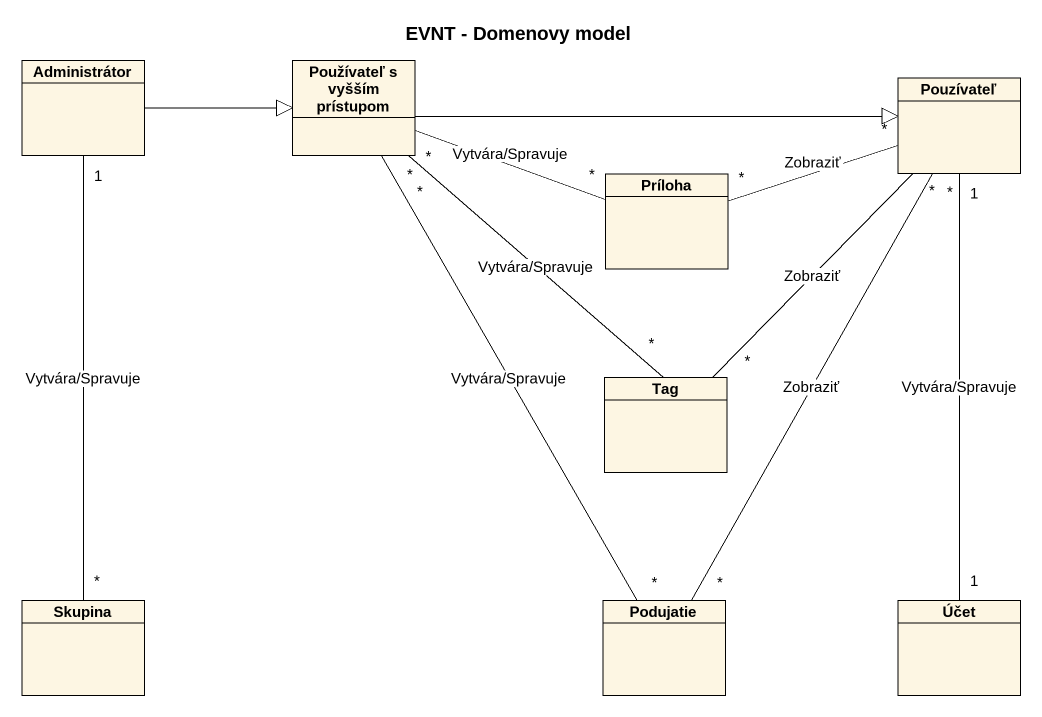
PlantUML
@startuml
title EVNT - Domenovy model
hide circle
hide empty members
class Administrátor
class "Používateľ s vyšším prístupom" as Používateľ_s_vyšším
class Pouzívateľ
class Príloha
class Tag
class Skupina
class Podujatie
class Účet
Administrátor -right-|> Používateľ_s_vyšším
Administrátor "1" -- "*" Skupina : Vytvára/Spravuje
Používateľ_s_vyšším -right-|> Pouzívateľ
Používateľ_s_vyšším "*" -right- "*" Príloha : Vytvára/Spravuje
Používateľ_s_vyšším "*" -- "*" Tag : Vytvára/Spravuje
Používateľ_s_vyšším "*" -- "*" Podujatie : Vytvára/Spravuje
Pouzívateľ "*" -left- "*" Príloha : Zobraziť
Pouzívateľ "*" -- "*" Tag : Zobraziť
Pouzívateľ "*" -- "*" Podujatie : Zobraziť
Pouzívateľ "1" -- "1" Účet : Vytvára/Spravuje
@enduml
